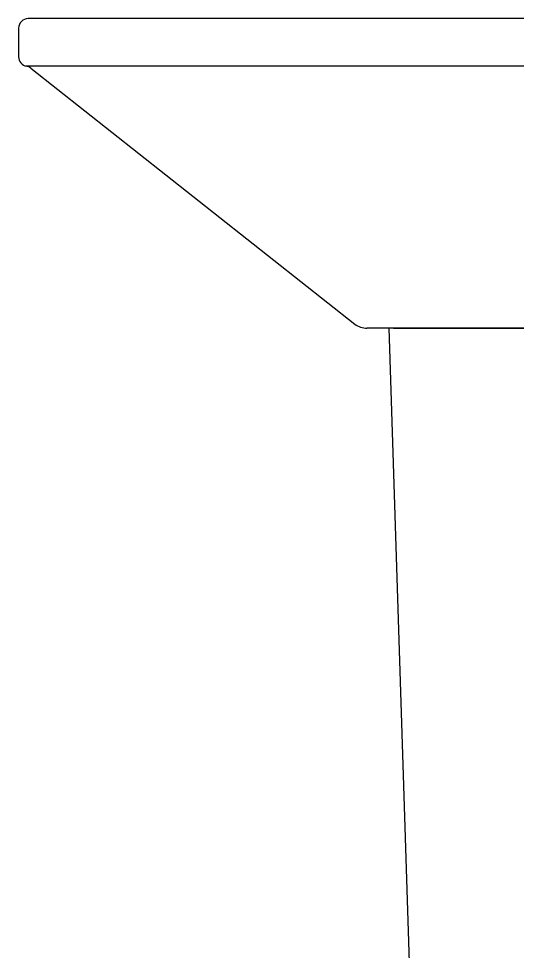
# Model space of a CAD drawing. Extents: x 3512 to 6612, y 0 to 2100.
# Drawn here: x 5422.6 to 5672.2, y 432.1 to 899.1 of the extents above; entities that cross this region are included whole.
import ezdxf

# ---------------------------------------------------------------- set-up
doc = ezdxf.new("R2010")
doc.units = 0
doc.header["$LTSCALE"] = 20
doc.header["$MEASUREMENT"] = 0
doc.layers.add('3', color=3, linetype='CONTINUOUS')

msp = doc.modelspace()

# ---------------------------------------------------------------- linework, layer by layer
at = {"layer": '3', "color": 0}
for p, q in [((5911.80034, 899.14283), (5427.30034, 899.14283)), ((5422.55034, 894.39283), (5422.55034, 880.00382)), ((5911.80034, 875.39283), (5426.15959, 875.39283)), ((5428.63113, 874.36622), (5590.85122, 746.22501)), ((5911.80034, 744.14283), (5596.95925, 744.14283)), ((5628.30034, 109.14283), (5608.10746, 744.14283)), ((5610.30034, 744.14283), (5813.30034, 744.14283))]:
    msp.add_line(p, q, dxfattribs=at)
for centre, radius, start, end in [((5427.30034, 894.39283), 4.75, 90, 180), ((5427.30034, 880.00382), 4.75, 180, 259.8200096), ((5425.57711, 870.40731), 5, 52.3523794, 79.8200096), ((5596.95925, 754.14283), 10, 232.3523794, 270)]:
    msp.add_arc(centre, radius, start, end, dxfattribs=at)

doc.saveas('drawing.dxf')
